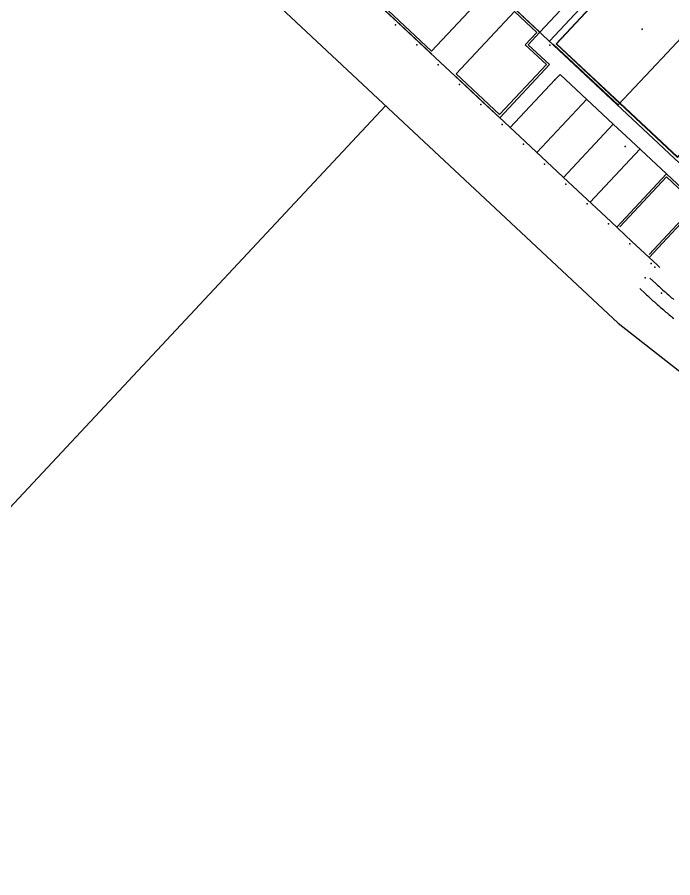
# Model space of a CAD drawing. Extents: x 0 to 368707, y -1 to 358204.
# Drawn here: x 368300.5 to 368345.5, y 357664.1 to 357723.2 of the extents above; entities that cross this region are included whole.
import ezdxf

# ---------------------------------------------------------------- set-up
doc = ezdxf.new("R2010")
doc.units = 0
doc.header["$MEASUREMENT"] = 0
for name, color, linetype in [('3D_LINES', 3, 'Continuous'), ('3D_Points', 1, 'Continuous'), ('PLOTS EXTERNAL LEVEL', 6, 'Continuous'), ('PLOTS FFL', 5, 'Continuous')]:
    doc.layers.add(name, color=color, linetype=linetype)

msp = doc.modelspace()

# ---------------------------------------------------------------- linework, layer by layer
at = {"layer": '3D_LINES'}
for points in [[(368292.597, 357748.145, 53.709), (368341.748, 357702.193, 54.048), (368347.237, 357697.893, 54.156), (368395.66, 357666.359, 54.156)], [(368348.808, 357710.518, 54.1), (368346.326, 357712.844, 54.1), (368330.089, 357728.057, 53.85), (368321.701, 357735.917, 53.85), (368317.757, 357739.612, 54)], [(368313.523, 357735.083, 53.709), (368314.935, 357733.763, 53.691), (368316.396, 357732.397, 53.678), (368319.318, 357729.665, 53.667), (368320.779, 357728.3, 53.67), (368322.24, 357726.934, 53.677), (368323.701, 357725.568, 53.689), (368326.623, 357722.836, 53.728), (368328.084, 357721.47, 53.755), (368329.545, 357720.104, 53.784), (368333.928, 357716.007, 53.869), (368335.389, 357714.641, 53.897), (368336.85, 357713.275, 53.926), (368338.311, 357711.909, 53.954), (368341.233, 357709.178, 54.011), (368342.693, 357707.812, 54.039), (368344.154, 357706.446, 54.068), (368344.422, 357706.196, 54.073), (368344.606, 357706.024, 54.073)], [(368344.283, 357728.804, 54.1), (368343.37, 357729.657, 54.1), (368336.371, 357722.171, 54.1)], [(368337.282, 357721.359, 54.1), (368341.756, 357717.176, 54.25), (368345.114, 357720.767, 54.25), (368348.019, 357723.874, 54.1), (368343.544, 357728.057, 54.1)], [(368328.948, 357720.663, 53.784), (368325.744, 357723.658, 53.706), (368329.159, 357727.31, 53.85), (368330.615, 357725.953, 53.85), (368331.412, 357726.807, 53.85), (368333.164, 357725.173, 53.9)], [(368332.952, 357725.166, 53.9), (368328.94, 357720.875, 53.784), (368325.956, 357723.665, 53.706), (368329.166, 357727.098, 53.85), (368330.622, 357725.741, 53.85), (368331.419, 357726.595, 53.85), (368332.952, 357725.166, 53.9)], [(368339.804, 357724.524, 54.25), (368337.028, 357721.556, 54.1)], [(368330.409, 357719.297, 53.812), (368332.467, 357717.373, 53.84), (368333.612, 357716.302, 53.869), (368337.027, 357719.954, 54.15), (368335.575, 357721.316, 54.1), (368336.374, 357722.168, 54.1), (368334.625, 357723.807, 54.1)], [(368334.632, 357723.595, 54.1), (368330.621, 357719.304, 53.812), (368333.605, 357716.514, 53.869), (368336.815, 357719.947, 54.15), (368335.363, 357721.309, 54.1), (368336.162, 357722.161, 54.1), (368334.632, 357723.595, 54.1)], [(368330.409, 357719.297, 53.812), (368331.006, 357718.739, 53.812), (368332.154, 357717.665, 53.84)], [(368341.647, 357708.79, 54.011), (368345.062, 357712.442, 54.1), (368342.61, 357714.734, 54.25), (368341.41, 357715.857, 54.25), (368337.995, 357712.204, 53.954), (368341.41, 357715.857, 54.25), (368337.757, 357719.271, 54.15), (368337.406, 357718.896, 54.15), (368334.343, 357715.619, 53.869)], [(368339.583, 357717.564, 54.15), (368336.169, 357713.912, 53.926)], [(368325.785, 357717.117, 53.784), (368281.958, 357670.238, 53.784), (368263.393, 357664.292, 53.784), (368261.466, 357664.681, 53.784), (368251.36, 357664.107, 53.784), (368231.551, 357668.528, 53.784), (368227.894, 357671.947, 53.784), (368227.133, 357694.561, 53.784)], [(368343.236, 357714.149, 54.25), (368339.821, 357710.497, 53.982)], [(368341.647, 357708.79, 54.011), (368345.062, 357712.442, 54.1), (368347.29, 357710.359, 54.1), (368343.875, 357706.707, 54.068)], [(368341.859, 357708.797, 54.011), (368345.069, 357712.23, 54.1), (368347.078, 357710.352, 54.1), (368343.868, 357706.919, 54.068)], [(368343.923, 357705.293, 54.048), (368344.309, 357704.932, 54.071), (368344.382, 357704.865, 54.071), (368344.454, 357704.797, 54.071), (368344.527, 357704.73, 54.071), (368344.6, 357704.664, 54.071), (368344.673, 357704.597, 54.071), (368344.746, 357704.531, 54.071), (368344.819, 357704.464, 54.071), (368344.893, 357704.398, 54.071), (368344.967, 357704.333, 54.071), (368345.041, 357704.267, 54.071), (368345.115, 357704.202, 54.071), (368345.189, 357704.136, 54.071), (368345.263, 357704.071, 54.071), (368345.338, 357704.006, 54.071), (368345.413, 357703.942, 54.071), (368345.488, 357703.877, 54.071), (368345.563, 357703.813, 54.099)], [(368343.24, 357704.563, 54.048), (368343.626, 357704.202, 54.071), (368343.698, 357704.134, 54.071), (368343.771, 357704.067, 54.071), (368343.843, 357704.001, 54.071), (368343.916, 357703.934, 54.071), (368343.988, 357703.868, 54.071), (368344.061, 357703.801, 54.071), (368344.134, 357703.735, 54.071), (368344.208, 357703.67, 54.071), (368344.281, 357703.604, 54.071), (368344.355, 357703.539, 54.071), (368344.429, 357703.473, 54.071), (368344.503, 357703.408, 54.071), (368344.577, 357703.343, 54.071), (368344.651, 357703.279, 54.071), (368344.726, 357703.214, 54.071), (368344.8, 357703.15, 54.071), (368344.875, 357703.086, 54.071), (368344.95, 357703.022, 54.099), (368345.025, 357702.958, 54.099), (368345.1, 357702.895, 54.099), (368345.176, 357702.832, 54.099), (368345.252, 357702.769, 54.099), (368345.327, 357702.706, 54.099), (368345.403, 357702.643, 54.099), (368345.48, 357702.581, 54.099), (368345.556, 357702.518, 54.099)]]:
    msp.add_polyline3d(points, dxfattribs=at)
at = {"layer": '3D_Points'}
for p in [(368326.472, 357722.675, 53.728), (368343.396, 357722.372, 54.25), (368327.933, 357721.309, 53.755), (368337.056, 357721.288, 54.1), (368329.394, 357719.943, 53.784), (368330.855, 357718.577, 53.812), (368337.387, 357718.913, 54.15), (368332.316, 357717.211, 53.84), (368333.777, 357715.845, 53.869), (368335.238, 357714.48, 53.897), (368342.23, 357714.328, 54.25), (368336.699, 357713.114, 53.926), (368338.16, 357711.748, 53.954), (368339.621, 357710.382, 53.982), (368341.082, 357709.016, 54.011), (368342.543, 357707.65, 54.039), (368344.004, 357706.284, 54.068), (368344.271, 357706.035, 54.073), (368343.588, 357705.304, 54.048), (368344.715, 357704.26, 54.071)]:
    msp.add_point(p, dxfattribs=at)
at = {"layer": 'PLOTS EXTERNAL LEVEL'}
for points in [[(368337.479, 357721.379, 54.1), (368337.479, 357721.379, 54.1), (368343.511, 357727.831, 54.1)], [(368347.902, 357723.749, 54.1), (368351.866, 357720.042, 54.1), (368351.866, 357720.042, 54.1), (368351.866, 357720.042, 54.1), (368345.824, 357713.578, 54.1), (368345.823, 357713.578, 54.1), (368345.823, 357713.578, 54.1), (368341.859, 357717.285, 54.25), (368337.479, 357721.379, 54.1), (368337.479, 357721.379, 54.1)]]:
    msp.add_polyline3d(points, dxfattribs=at)
at = {"layer": 'PLOTS FFL'}
for points in [[(368337.515, 357721.38, 54.25), (368343.512, 357727.796, 54.25)], [(368347.9, 357723.716, 54.25), (368351.831, 357720.041, 54.25), (368345.822, 357713.614, 54.25), (368341.876, 357717.303, 54.25), (368337.515, 357721.38, 54.25)]]:
    msp.add_polyline3d(points, dxfattribs=at)

doc.saveas('drawing.dxf')
